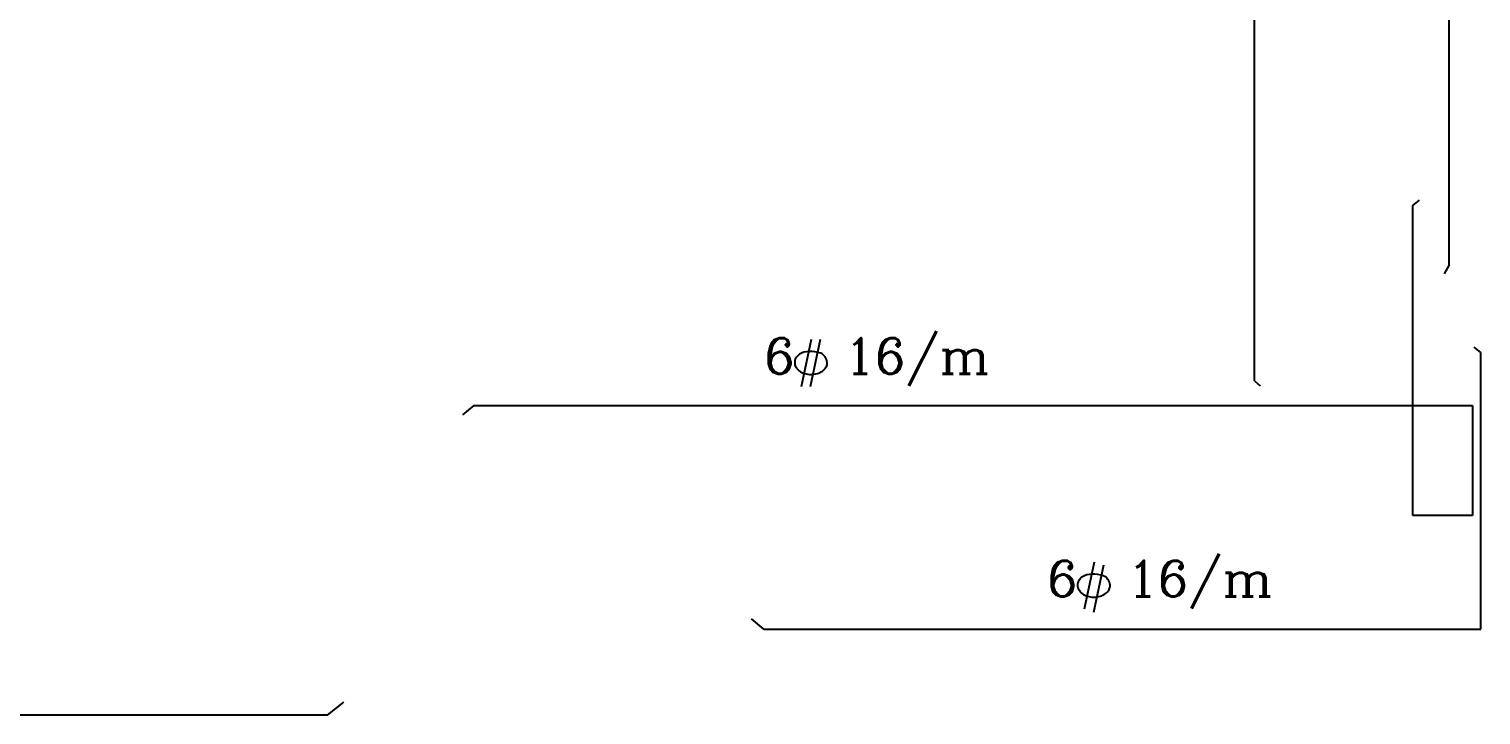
# Model space of a CAD drawing. Header units: metres. Extents: x 64 to 364, y 186 to 335.
# Drawn here: x 254.12 to 264.7, y 288.72 to 293.72 of the extents above; entities that cross this region are included whole.
import ezdxf
from ezdxf.enums import TextEntityAlignment as Align

# ---------------------------------------------------------------- set-up
doc = ezdxf.new("R2010")
doc.units = ezdxf.units.M
doc.header["$MEASUREMENT"] = 0
for name, color, linetype in [('91-TABLE-TEXT', 3, 'Continuous'), ('DIMENSIONS', 2, 'Continuous'), ('STEEL', 5, 'Continuous')]:
    doc.layers.add(name, color=color, linetype=linetype)
doc.styles.add('ROMANC', font='romanc.shx')

msp = doc.modelspace()

# ---------------------------------------------------------------- linework, layer by layer
at = {"layer": 'DIMENSIONS'}
for p, q in [((259.7484, 291.1181), (259.8219, 291.4626)), ((259.8132, 291.1181), (259.8866, 291.4626)), ((261.8114, 289.4945), (261.8848, 289.839)), ((261.8795, 289.4722), (261.953, 289.8167))]:
    msp.add_line(p, q, dxfattribs=at)
for centre, major_axis, ratio, start_param, end_param in [((259.7498, 291.2916), (0, 0.0576), 0.8847754, 1.0010544, 1.5707963), ((259.7498, 291.2916), (0, 0.0576), 0.8847754, 1.5707963, 2.1405382), ((259.7823, 291.268), (0, 0.1013), 0.8847754, 0.5739799, 1.0010544), ((259.8533, 291.268), (-0.1527, 0.0443), 0.6194377, 4.6472727, 5.7700303), ((259.8858, 291.2916), (-0.023, 0.0701), 0.6715113, 4.4952848, 5.7370328), ((259.8858, 291.2916), (0, 0.0576), 0.8847754, 4.1426471, 4.712389), ((259.7823, 291.3152), (0, 0.1013), 0.8847754, 2.1405382, 2.5676127), ((259.8038, 291.3526), (0, 0.1459), 0.8847754, 2.5676127, 2.8799048), ((259.8178, 291.4119), (0, 0.2072), 0.8847754, 2.8799048, 3.1415927), ((259.8178, 291.4119), (0, 0.2072), 0.8847754, 3.1415927, 3.4032805), ((259.8318, 291.3526), (0, 0.1459), 0.8847754, 3.4032805, 3.7155726), ((259.8533, 291.3152), (0, 0.1013), 0.8847754, 3.7155726, 4.1426471), ((261.8128, 289.668), (0, 0.0576), 0.8847754, 1.0010544, 1.5707963), ((261.8453, 289.6445), (0, 0.1013), 0.8847754, 0.5739799, 1.0010544), ((261.9163, 289.6445), (-0.1527, 0.0443), 0.6194377, 4.6472727, 5.7700303), ((261.9488, 289.668), (-0.023, 0.0701), 0.6715113, 4.4952848, 5.7370328), ((261.8128, 289.668), (0, 0.0576), 0.8847754, 1.5707963, 2.1405382), ((261.8453, 289.6916), (0, 0.1013), 0.8847754, 2.1405382, 2.5676127), ((261.8667, 289.729), (0, 0.1459), 0.8847754, 2.5676127, 2.8799048), ((261.8808, 289.7883), (0, 0.2072), 0.8847754, 2.8799048, 3.1415927), ((261.8808, 289.7883), (0, 0.2072), 0.8847754, 3.1415927, 3.4032805), ((261.8948, 289.729), (0, 0.1459), 0.8847754, 3.4032805, 3.7155726), ((261.9163, 289.6916), (0, 0.1013), 0.8847754, 3.7155726, 4.1426471), ((261.9488, 289.668), (0, 0.0576), 0.8847754, 4.1426471, 4.712389)]:
    msp.add_ellipse(centre, major_axis=major_axis, ratio=ratio, start_param=start_param, end_param=end_param, dxfattribs=at)
at = {"layer": 'STEEL'}
for p, q in [((263.0526, 291.1574), (263.0526, 296.5874)), ((264.4721, 292.0046), (264.4721, 296.5874)), ((264.2059, 292.4365), (264.2545, 292.4752)), ((264.2059, 291.8229), (264.2059, 292.4365)), ((264.4721, 292.0046), (264.4346, 291.9378)), ((264.2059, 290.1774), (264.2059, 291.8229)), ((264.7035, 291.366), (264.6549, 291.4047)), ((264.7035, 290.7524), (264.7035, 291.366)), ((263.0526, 291.1574), (263.0941, 291.122)), ((257.359, 290.9774), (257.2772, 290.9112)), ((257.359, 290.9774), (258.0844, 290.9774)), ((258.0844, 290.9774), (263.5826, 290.9774)), ((263.5826, 290.9774), (264.4303, 290.9774)), ((264.4303, 290.9774), (264.6422, 290.9774)), ((264.6422, 290.9774), (264.6422, 290.1774)), ((264.7035, 289.3475), (264.7035, 290.7524)), ((264.6422, 290.1774), (264.2059, 290.1774)), ((259.4743, 289.3475), (259.3843, 289.4226)), ((259.4743, 289.3475), (264.7035, 289.3475)), ((256.2944, 288.7215), (256.4113, 288.8149)), ((253.8893, 288.7215), (256.2944, 288.7215))]:
    msp.add_line(p, q, dxfattribs=at)

# ---------------------------------------------------------------- texts
at = {"layer": '91-TABLE-TEXT', "style": 'ROMANC'}
for p in [(260.3008, 291.3206), (262.3637, 289.697)]:
    msp.add_text('6  16/m', height=0.2616, dxfattribs=at).set_placement(p, align=Align.MIDDLE)

doc.saveas('drawing.dxf')
